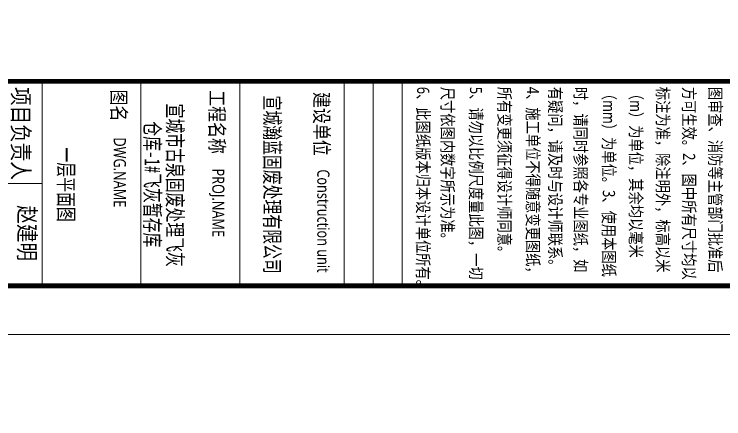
# Model space of a CAD drawing. Header units: inches. Extents: x -3733042 to -3450527, y 579159 to 997713.
# Drawn here: x -3712554 to -3690670, y 787208 to 799696 of the extents above; entities that cross this region are included whole.
import ezdxf
from ezdxf.enums import TextEntityAlignment as Align

# ---------------------------------------------------------------- set-up
doc = ezdxf.new("R2010")
doc.units = ezdxf.units.IN
doc.header["$LTSCALE"] = 1000
doc.header["$MEASUREMENT"] = 0
doc.layers.get('0').update_dxf_attribs({"lineweight": 18})
for name, color, linetype, lineweight in [('0-TK', 4, 'Continuous', 18), ('PUB_TITLE', 153, 'Continuous', 18), ('图签文字', 4, 'Continuous', 18)]:
    doc.layers.add(name, color=color, linetype=linetype, lineweight=lineweight)
doc.styles.add('-黑体', font='', dxfattribs={"width": 0.7})
doc.styles.add('建筑图签-黑', font='', dxfattribs={"width": 0.7})
doc.styles.get('-黑体').set_extended_font_data('微软雅黑')
doc.styles.get('建筑图签-黑').set_extended_font_data('黑体')

msp = doc.modelspace()

# ---------------------------------------------------------------- linework, layer by layer
at = {"layer": '0-TK'}
for p, q in [((-3708653.7, 797626.8), (-3708653.7, 791312.6)), ((-3705600.5, 797626.8), (-3705600.5, 791312.6)), ((-3702381.8, 797626.8), (-3702381.8, 791312.6)), ((-3701487.7, 797626.8), (-3701487.7, 791312.6)), ((-3700593.6, 797626.8), (-3700593.6, 791312.6))]:
    msp.add_line(p, q, dxfattribs=at)
msp.add_lwpolyline([(-3730864.6, 797626.8, 144, 144, 0), (-3670864.6, 797626.8, 144, 144, 0)], format="xyseb", dxfattribs=at)
at = {"layer": 'PUB_TITLE'}
for p, q in [((-3711688.4, 797626.8), (-3711688.4, 791312.6)), ((-3711688.4, 797626.8), (-3711688.4, 791312.6)), ((-3711688.4, 797626.8), (-3711688.4, 791312.6)), ((-3711688.4, 794469.7), (-3730864.6, 794469.7))]:
    msp.add_line(p, q, dxfattribs=at)
for points in [[(-3732364.6, 789812.6), (-3669364.6, 789812.6), (-3669364.6, 878912.6), (-3732364.6, 878912.6)], [(-3732364.6, 700712.6), (-3669364.6, 700712.6), (-3669364.6, 789812.6), (-3732364.6, 789812.6)]]:
    msp.add_lwpolyline(points, close=True, dxfattribs=at)
msp.add_lwpolyline([(-3730864.6, 791312.6, 150, 150, 0), (-3670864.6, 791312.6, 150, 150, 0), (-3670864.6, 875162.6, 150, 150, 0), (-3730864.6, 875162.6, 150, 150, 0)], format="xyseb", close=True, dxfattribs=at)

# ---------------------------------------------------------------- texts
at = {"style": '-黑体', "width": 0.8}
for s, height, p in [('项目负责人', 525, (-3712350.4, 797446.8)), ('图名', 450, (-3709326.4, 797369.4)), ('工程名称', 450, (-3706300.1, 797348.1)), ('建设单位', 450, (-3703070.3, 797292.4)), ('6、此图纸版本归本设计单位所有。', 375, (-3699942.1, 797453.6)), ('尺寸依图内数字所示为准。', 375, (-3699187.6, 797453.6)), ('5、请勿以比例尺度量此图，一切', 375, (-3698310.4, 797453.6)), ('所有变更须征得设计师同意。', 375, (-3697433.2, 797453.6)), ('4、施工单位不得随意变更图纸，', 375, (-3696556.1, 797453.6)), ('有疑问，请及时与设计师联系。', 375, (-3695867.9, 797453.6)), ('时，请同时参照各专业图纸，如', 375, (-3695085.4, 797453.6)), ('标注为准，除注明外，标高以米', 375, (-3692548.5, 797453.6)), ('方可生效。2、图中所有尺寸均以', 375, (-3691740.5, 797453.6)), ('图审查、消防等主管部门批准后', 375, (-3690932.4, 797453.6)), ('（mm）为单位。3、使用本图纸', 375, (-3694212, 797453.6)), ('（m）为单位，其余均以毫米', 375, (-3693380.2, 797453.6)), ('DWG.NAME', 375, (-3709296.8, 795891.8)), ('PROJ.NAME', 375, (-3706258.1, 794932.7)), ('赵建明', 525, (-3712155.5, 793796.8))]:
    msp.add_text(s, height=height, rotation=270, dxfattribs=at).set_placement(p, align=Align.MIDDLE_LEFT)
at = {"insert": (-3703022.6, 794905.9), "char_height": 375, "width": 4915.503, "attachment_point": 4, "rotation": 270, "style": '-黑体'}
msp.add_mtext('{\\W0.8;Construction unit  }', dxfattribs=at)
at = {"layer": '图签文字', "color": 1, "style": '建筑图签-黑', "width": 0.7}
for s, p in [('宣城瀚蓝固废处理有限公司', (-3704834.9, 794435.9)), ('宣城市古泉固废处理飞灰', (-3707834.2, 794417))]:
    msp.add_text(s, height=480, rotation=270, dxfattribs=at).set_placement(p, align=Align.CENTER)
at = {"layer": '图签文字', "color": 4, "style": '建筑图签-黑', "width": 0.7}
msp.add_text('一层平面图', height=480, rotation=270, dxfattribs=at).set_placement((-3711191.5, 794435.9), align=Align.CENTER)
at = {"layer": '图签文字', "color": 1, "insert": (-3708587.2, 794442.3), "char_height": 480, "width": 6132.944, "attachment_point": 8, "rotation": 270, "style": '建筑图签-黑'}
msp.add_mtext('仓库-1#飞灰暂存库   ', dxfattribs=at)

doc.saveas('drawing.dxf')
